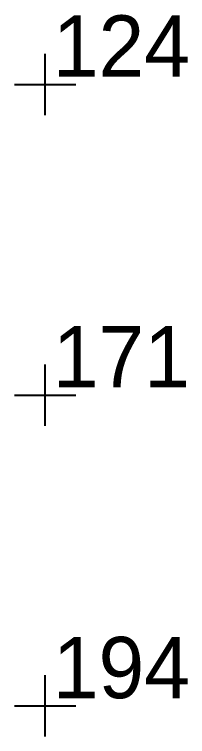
# Model space of a CAD drawing. Extents: x 0 to 48.1, y 0 to 23.7.
# Drawn here: x 11.651 to 12.074, y 10.185 to 11.951 of the extents above; entities that cross this region are included whole.
import ezdxf

# ---------------------------------------------------------------- set-up
doc = ezdxf.new("R2010")
doc.units = 0
doc.header["$MEASUREMENT"] = 0
doc.layers.add('DLXVAL', color=3, linetype='Continuous')

# ---------------------------------------------------------------- blocks, each defined once
blk = doc.blocks.new('*U152')
for p, q in [((11.7261, 11.705, 0.7), (11.7261, 11.855, 0.7)), ((11.6511, 11.78, 0.7), (11.8011, 11.78, 0.7)), ((11.7261, 10.945, 0.7), (11.7261, 11.095, 0.7)), ((11.6511, 11.02, 0.7), (11.8011, 11.02, 0.7)), ((11.7261, 10.185, 0.7), (11.7261, 10.335, 0.7)), ((11.6511, 10.26, 0.7), (11.8011, 10.26, 0.7))]:
    blk.add_line(p, q)
at = {"layer": 'DLXVAL'}
for s, p in [('124', (11.7448, 11.7987, 0.7)), ('171', (11.7448, 11.0387, 0.7)), ('194', (11.7448, 10.2787, 0.7))]:
    blk.add_text(s, height=0.15, dxfattribs=at).set_placement(p)

msp = doc.modelspace()

# ---------------------------------------------------------------- block references
at = {"layer": 'DLXVAL'}
msp.add_blockref('*U152', (0, 0), dxfattribs=at)

doc.saveas('drawing.dxf')
